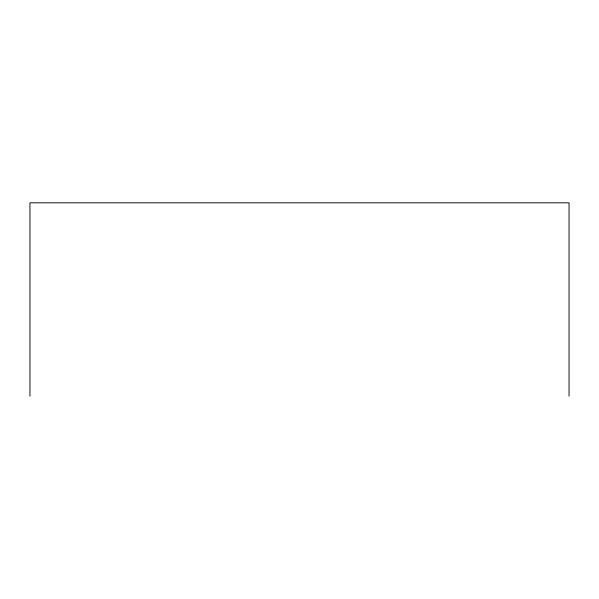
<?xml version="1.0" encoding="UTF-8"?>
<svg xmlns="http://www.w3.org/2000/svg" width="599" height="599" viewBox="0 0 599 599"><rect width="100%" height="100%" fill="white"/><g stroke="black" fill="none" stroke-linecap="round" stroke-linejoin="round"><path stroke-width="0.9" d="M569.05 396.179L569.05 202.821L29.95 202.821L29.95 396.179"/></g></svg>
